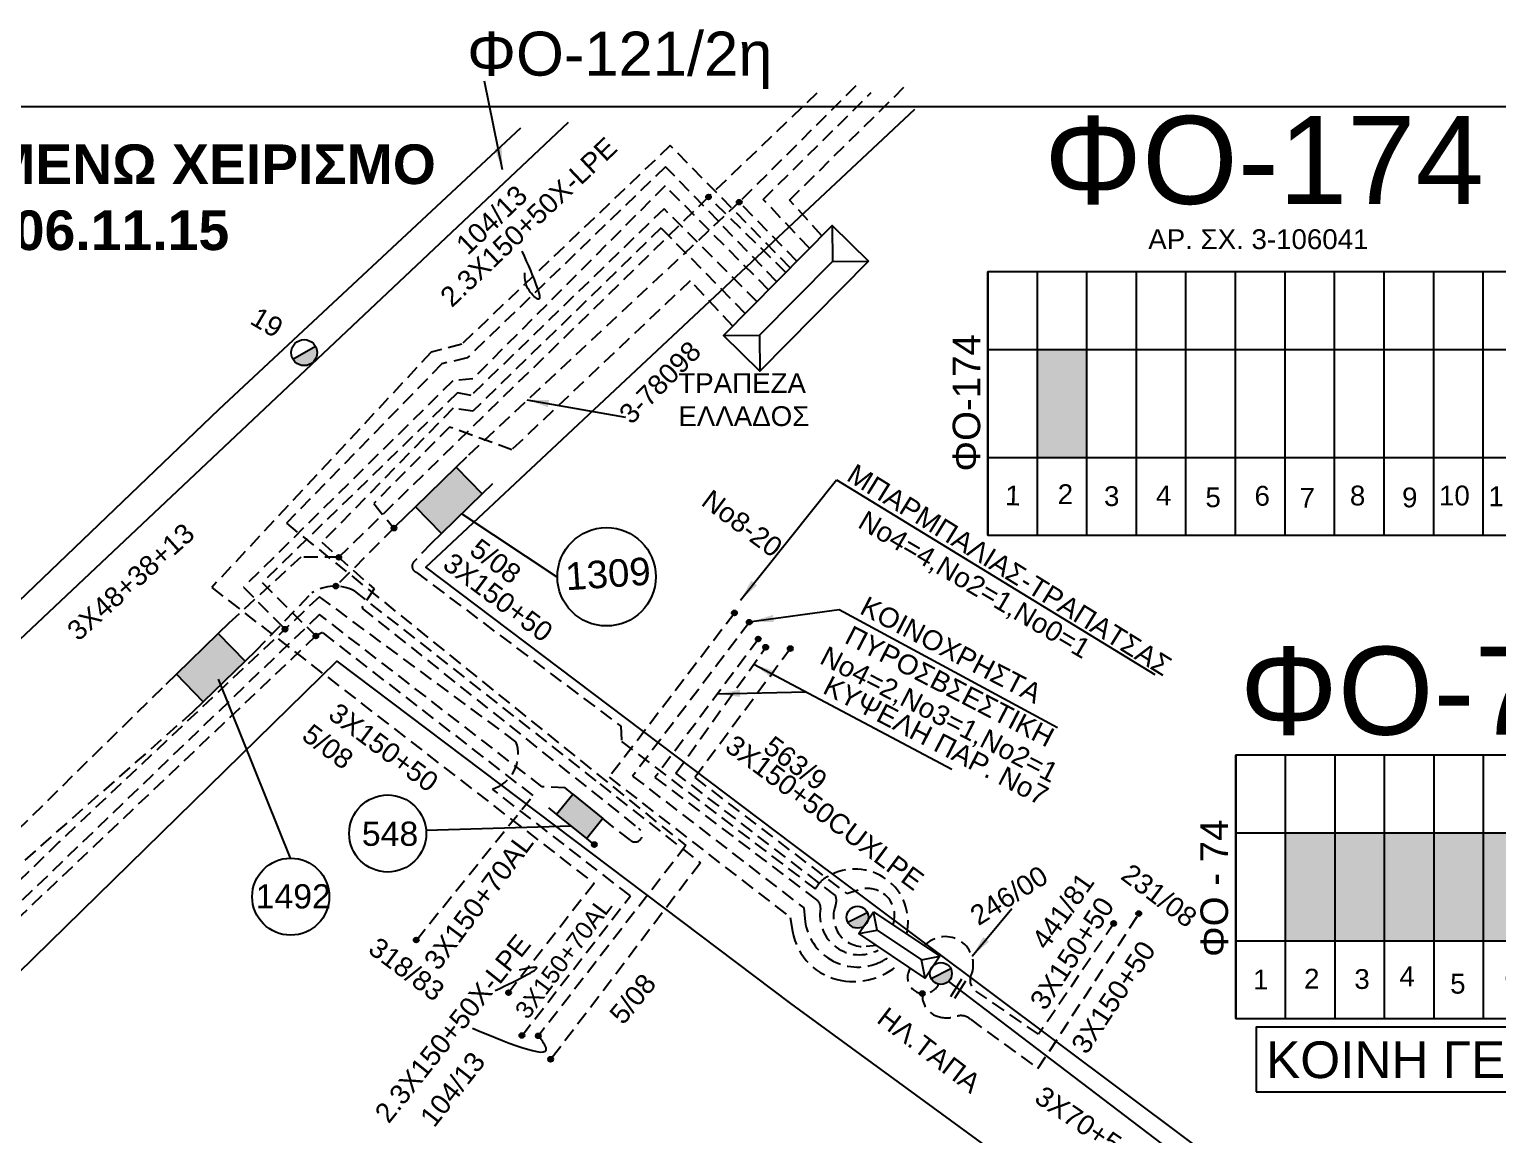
# Model space of a CAD drawing. Header units: millimetres. Extents: x 2999 to 5218, y 1863 to 2903.
# Drawn here: x 4694.2 to 4827.6, y 2796 to 2896.5 of the extents above; entities that cross this region are included whole.
import ezdxf
from ezdxf.enums import TextEntityAlignment as Align

# ---------------------------------------------------------------- set-up
doc = ezdxf.new("R2010")
doc.units = ezdxf.units.MM
doc.header["$LTSCALE"] = 0.5
doc.linetypes.add('DASHED', pattern=[19.05, 12.7, -6.35])
for name, color, linetype in [('Link Box 4 Διευθύνσεων', 7, 'Continuous'), ('Άγνωστα', 7, 'Continuous'), ('Ασφαλειοκιβώτια Χ.Τ 12 αναχωρήσεων', 7, 'Continuous'), ('Ασφαλειοκιβώτια Χ.Τ 9 αναχωρήσεων', 7, 'Continuous'), ('Επιγραφές - Σχήματα', 7, 'Continuous'), ('Καλώδια ΧΤ   3x150+50AL', 7, 'DASHED'), ('Καλώδια ΧΤ   3x150+70AL', 7, 'DASHED'), ('Καλώδια ΧΤ   3x150AL+50XLPE', 7, 'DASHED'), ('Καλώδια ΧΤ   3x48+38+16.5', 7, 'DASHED'), ('Μηχανική τομή', 7, 'Continuous'), ('Στύλος ΦΜ', 7, 'Continuous'), ('Στύλος ΦΜ @ 1', 7, 'Continuous'), ('Συνδέσεις', 7, 'Continuous'), ('Συνεστραμμένα ΧΤ   3x70+54.6+25 AL', 7, 'SYN_LINE'), ('Υποσταθμός εναέριος 2 στύλων', 7, 'Continuous'), ('Υποσταθμός πόλεως', 7, 'Continuous'), ('Υπόβαθρο ΔΕΗ', 7, 'Continuous')]:
    doc.layers.add(name, color=color, linetype=linetype)
doc.styles.add('arial', font='ARIAL.TTF')
doc.styles.get("Standard").update_dxf_attribs({"font": 'ARIAL.TTF'})
doc.linetypes.add('SYN_LINE', pattern='A,0.5,-0.0001,["/\\/\\/\\/",Standard,S=0.1,R=0,X=0,Y=-0.05],-0.25', length=0.7501)
doc.dimstyles.new('ISO-25', dxfattribs={"dimtxt": 2.5, "dimasz": 2.5, "dimexe": 1.25, "dimexo": 0.625, "dimtad": 1, "dimtxsty": 'Standard', "dimcen": 2.5, "dimadec": 0, "dimazin": 0, "dimtfac": 1, "dimtmove": 0, "dimatfit": 3, "dimfxl": 1, "dimarcsym": 0})

# ---------------------------------------------------------------- blocks, each defined once
blk = doc.blocks.new('ΑΣΦΑΛΕΙΟΚΙΒΩΤΙΟ ΥΠΟΣΤΑΘΜΟΥ 9 ΑΝΑΧΩΡΗΣΕΩΝ')
at = {"layer": 'Ασφαλειοκιβώτια Χ.Τ 9 αναχωρήσεων', "ltscale": 40}
for p, q in [((-23.8, 40.36), (24.02, 40.36)), ((-9.72, 40.36), (-9.72, -40.64)), ((9.94, 40.36), (9.94, -40.64)), ((-23.8, 31.36), (24.02, 31.36)), ((-23.8, 22.36), (24.02, 22.36)), ((-23.8, 13.36), (24.02, 13.36)), ((-23.8, 4.36), (24.02, 4.36)), ((-23.8, -4.64), (24.02, -4.64)), ((-23.8, -13.64), (24.02, -13.64)), ((-23.8, -22.64), (24.02, -22.64)), ((-23.8, -31.64), (24.02, -31.64))]:
    blk.add_line(p, q, dxfattribs=at)
at = {"layer": 'Ασφαλειοκιβώτια Χ.Τ 9 αναχωρήσεων'}
blk.add_lwpolyline([(-23.8, -40.64), (24.02, -40.64), (24.02, 40.36), (-23.8, 40.36)], close=True, dxfattribs=at)
for s, p in [('1', (-18.54, 37.25)), ('2', (-18.39, 27.98)), ('3', (-18.45, 18.85)), ('4', (-17.96, 10.67)), ('5', (-19.3, 1.44)), ('6', (-18.25, -8.4)), ('7', (-19.23, -16.79)), ('8', (-18.84, -25.86)), ('9', (-19.09, -34.08))]:
    blk.add_text(s, height=3.6, rotation=270, dxfattribs=at).set_placement(p)
at = {"layer": 'Ασφαλειοκιβώτια Χ.Τ 9 αναχωρήσεων', "ltscale": 40}
for tag, height, p in [('ΟΝΟΜΑ', 5, (-0.16, 44.31)), ('ΚΕΙΜΕΝΟ 1', 2, (17.06, 35.59)), ('ΚΕΙΜΕΝΟ 2', 2, (17.06, 26.88)), ('ΚΕΙΜΕΝΟ 3', 2, (17.06, 17.69)), ('ΚΕΙΜΕΝΟ 4', 2, (17.06, 8.71)), ('ΚΕΙΜΕΝΟ 5', 2, (17.06, -0.13)), ('ΚΕΙΜΕΝΟ 6', 2, (17.06, -9.05)), ('ΚΕΙΜΕΝΟ 7', 2, (17.06, -18.13)), ('ΚΕΙΜΕΝΟ 8', 2, (17.06, -26.85)), ('ΚΕΙΜΕΝΟ 9', 2, (17.06, -35.99)), ('ΣΧ', 2, (-0.1, -42.64))]:
    blk.add_attdef(tag, text='', height=height, dxfattribs=at).set_placement(p, align=Align.MIDDLE_CENTER)
blk = doc.blocks.new('ΑΣΦΑΛΕΙΟΚΙΒΩΤΙΟ ΥΠΟΣΤΑΘΜΟΥ 12 ΑΝΑΧΩΡΗΣΕΩΝ')
at = {"layer": 'Ασφαλειοκιβώτια Χ.Τ 12 αναχωρήσεων', "ltscale": 40}
for p, q in [((-23.91, 54), (23.91, 54)), ((-9.83, 54), (-9.83, -54)), ((9.83, 54), (9.83, -54)), ((-23.91, 45), (23.91, 45)), ((-23.91, 36), (23.91, 36)), ((-23.91, 27), (23.91, 27)), ((-23.91, 18), (23.91, 18)), ((-23.91, 9), (23.91, 9)), ((-23.91, 0), (23.91, 0)), ((-23.91, -9), (23.91, -9)), ((-23.91, -18), (23.91, -18)), ((-23.91, -27), (23.91, -27)), ((-23.91, -36), (23.91, -36)), ((-23.91, -45), (23.91, -45))]:
    blk.add_line(p, q, dxfattribs=at)
at = {"layer": 'Ασφαλειοκιβώτια Χ.Τ 12 αναχωρήσεων'}
blk.add_lwpolyline([(-23.91, -54), (23.91, -54), (23.91, 54), (-23.91, 54)], close=True, dxfattribs=at)
for s, rotation, p in [('1', 268.1711, (-18.47, 50.89)), ('2', 270, (-18.28, 41.31)), ('3', 270, (-18.64, 32.9)), ('4', 270, (-18.51, 23.46)), ('5', 270, (-18.85, 14.47)), ('6', 270, (-18.58, 5.55)), ('7', 270, (-18.96, -2.63)), ('8', 270, (-18.53, -11.78)), ('9', 270, (-18.88, -21.26)), ('10', 270, (-18.53, -27.97)), ('11', 270, (-18.67, -36.95)), ('12', 270, (-18.64, -46.02))]:
    blk.add_text(s, height=3.6, rotation=rotation, dxfattribs=at).set_placement(p)
at = {"layer": 'Ασφαλειοκιβώτια Χ.Τ 12 αναχωρήσεων', "ltscale": 40}
for tag, height, p in [('ΟΝΟΜΑ', 5, (0.11, 57.89)), ('ΚΕΙΜΕΝΟ 1', 2, (17.33, 49.23)), ('ΚΕΙΜΕΝΟ 2', 2, (17.33, 40.53)), ('ΚΕΙΜΕΝΟ 3', 2, (17.33, 31.39)), ('ΚΕΙΜΕΝΟ 4', 2, (17.33, 22.41)), ('ΚΕΙΜΕΝΟ 5', 2, (17.33, 13.57)), ('ΚΕΙΜΕΝΟ 6', 2, (17.33, 4.65)), ('ΚΕΙΜΕΝΟ 7', 2, (17.33, -4.42)), ('ΚΕΙΜΕΝΟ 8', 2, (17.33, -13.15)), ('ΚΕΙΜΕΝΟ 9', 2, (17.33, -22.28)), ('ΚΕΙΜΕΝΟ 10', 2, (17.33, -31.5)), ('ΚΕΙΜΕΝΟ 11', 2, (17.33, -40.57)), ('ΚΕΙΜΕΝΟ 12', 2, (17.33, -49.5)), ('ΣΧ', 2, (0.17, -56.08))]:
    blk.add_attdef(tag, text='', height=height, dxfattribs=at).set_placement(p, align=Align.MIDDLE_CENTER)
blk = doc.blocks.new('ΥΠΑΡΧΩΝ ΤΣΙΜΕΝΤΕΝΙΟΣ ΣΤΥΛΟΣ')
at = {"layer": 'Στύλος ΦΜ'}
blk.add_hatch(color=7, dxfattribs=at).paths.add_polyline_path([(-1.29, -2.28, 0.574793), (2.62, 0, 0.268822), (1.3, 2.27)])
at = {"layer": 'Στύλος ΦΜ', "color": 7}
blk.add_line((-1.29, -2.28), (1.3, 2.27), dxfattribs=at)
blk.add_circle((0, 0), 2.62, dxfattribs=at)
at = {"layer": 'Στύλος ΦΜ', "flags": 4}
for tag, p in [('ΑΡΙΘΜΟΣ', (-4.68, 8.05)), ('ΤΥΠΟΣ', (-4.91, 3.03))]:
    blk.add_attdef(tag, p, '', height=4, dxfattribs=at)
blk = doc.blocks.new('LINK BOX 4 ΑΝΑΧΩΡΗΣΕΩΝ')
at = {"layer": 'Link Box 4 Διευθύνσεων', "ltscale": 40}
blk.add_hatch(color=256, dxfattribs=at).paths.add_polyline_path([(-3.54, 0), (-3.54, -4.67), (3.54, -4.67), (3.54, 0)])
for p, q in [((-3.54, 0), (-5.33, 0)), ((5.33, 0), (3.54, 0)), ((-3.54, -4.67), (-5.33, -4.67)), ((5.33, -4.67), (3.54, -4.67))]:
    blk.add_line(p, q, dxfattribs=at)
blk.add_lwpolyline([(-3.54, -4.67), (-3.54, 0), (3.54, 0), (3.54, -4.67)], close=True, dxfattribs=at)
blk = doc.blocks.new('ΥΠΟΣΤΑΘΜΟΣ ΕΝΑΕΡΙΟΣ ΕΠΙ 2 ΣΤΥΛΩΝ')
at = {"layer": 'Υποσταθμός εναέριος 2 στύλων', "linetype": 'Continuous'}
for points in [[(-11.97, -2.11, 0.574793), (-8.45, -0.07, 0.268822), (-9.64, 1.98)], [(9.68, -2.15, 0.574793), (13.19, -0.1, 0.268822), (12.01, 1.95)]]:
    blk.add_hatch(color=256, dxfattribs=at).paths.add_polyline_path(points)
for p, q in [((-11.97, -2.11), (-9.64, 1.98)), ((9.68, -2.15), (12.01, 1.95))]:
    blk.add_line(p, q, dxfattribs=at)
for centre in [(-10.81, -0.07), (10.84, -0.1)]:
    blk.add_circle(centre, 2.36, dxfattribs=at)
at = {"layer": 'Υποσταθμός πόλεως', "linetype": 'Continuous', "ltscale": 40}
blk.add_lwpolyline([(-8.57, 2.82), (8.57, 2.82), (8.57, -2.82), (-8.57, -2.82)], close=True, dxfattribs=at)
for points in [[(-5.75, 0), (-8.57, 2.82)], [(-8.57, -2.82), (-5.75, 0)], [(-5.75, 0), (5.75, 0)], [(5.75, 0), (8.57, 2.82)], [(8.57, -2.82), (5.75, 0)]]:
    blk.add_lwpolyline(points, dxfattribs=at)
at = {"layer": 'Υποσταθμός εναέριος 2 στύλων', "ltscale": 40, "flags": 1}
for tag, p in [('ΜΕΤΑΣΧΗΜΑΤΙΣΜΟΣ', (14.09, 2.51)), ('ΙΣΧΥΣ', (14.07, -0.28)), ('ΑΡΙΘΜΟΣ', (14.19, -3))]:
    blk.add_attdef(tag, p, '', height=1.8, dxfattribs=at)
blk = doc.blocks.new('ΥΠΟΣΤΑΘΜΟΣ ΠΟΛΕΩΣ')
at = {"layer": 'Υποσταθμός πόλεως', "linetype": 'Continuous', "ltscale": 40}
blk.add_lwpolyline([(-8.57, 2.82), (8.57, 2.82), (8.57, -2.82), (-8.57, -2.82)], close=True, dxfattribs=at)
for points in [[(-5.75, 0), (-8.57, 2.82)], [(5.75, 0), (8.57, 2.82)], [(-8.57, -2.82), (-5.75, 0)], [(-5.75, 0), (5.75, 0)], [(8.57, -2.82), (5.75, 0)]]:
    blk.add_lwpolyline(points, dxfattribs=at)
at = {"layer": 'Υποσταθμός πόλεως', "linetype": 'SYN_LINE', "ltscale": 40, "flags": 1}
for tag, p in [('ΜΕΤΑΣΧΗΜΑΤΙΣΜΟΣ', (10.6, 2.39)), ('ΙΣΧΥΣ', (10.58, -0.41)), ('ΑΡΙΘΜΟΣ', (10.7, -3.13))]:
    blk.add_attdef(tag, p, '', height=1.8, dxfattribs=at)
blk = doc.blocks.new('_ΣΥΝΔΕΣΗ')
at = {"layer": 'Συνδέσεις', "linetype": 'SYN_LINE', "ltscale": 40}
blk.add_hatch(color=256, dxfattribs=at).paths.add_polyline_path([(0.5, -0.01, 1), (-0.5, -0.01, 1)])
at = {"layer": 'Συνδέσεις'}
blk.add_circle((0, -0.01), 0.5, dxfattribs=at)
blk = doc.blocks.new('ΜΗΧΑΝΙΚΗ ΤΟΜΗ')
at = {"layer": 'Μηχανική τομή', "ltscale": 40}
for p, q in [((-1.89, 0.78), (1.89, 0.78)), ((1.89, 0), (-1.89, 0))]:
    blk.add_line(p, q, dxfattribs=at)

msp = doc.modelspace()

# ---------------------------------------------------------------- hatches: boundary and pattern name
at = {"layer": 'Ασφαλειοκιβώτια Χ.Τ 9 αναχωρήσεων', "ltscale": 40}
for color, points in [(151, [(4808.29, 2823.48), (4808.29, 2813.65), (4812.79, 2813.65), (4812.79, 2823.48)]), (173, [(4812.79, 2823.48), (4812.79, 2813.65), (4817.29, 2813.65), (4817.29, 2823.48)]), (2, [(4817.29, 2823.48), (4817.29, 2813.65), (4821.79, 2813.65), (4821.79, 2823.48)]), (1, [(4821.79, 2823.48), (4821.79, 2813.65), (4826.29, 2813.65), (4826.29, 2823.48)]), (85, [(4826.29, 2823.48), (4826.29, 2813.65), (4830.79, 2813.65), (4830.79, 2823.48)])]:
    msp.add_hatch(color=color, dxfattribs=at).paths.add_polyline_path(points)
at = {"layer": 'Επιγραφές - Σχήματα', "ltscale": 20}
h = msp.add_hatch(color=151, dxfattribs=at)
h.dxf.hatch_style = 1
h.paths.add_polyline_path([(4790.25, 2867.4), (4785.75, 2867.4), (4785.75, 2857.57), (4790.25, 2857.57)])

# ---------------------------------------------------------------- linework, layer by layer
at = {"layer": 'Άγνωστα', "color": 7, "linetype": 'DASHED', "ltscale": 0.2}
for points in [[(4765.72, 2890.7), (4755.87, 2881.26), (4722.29, 2848.51)], [(4769.25, 2891.35), (4758.66, 2880.78), (4733.88, 2857.62)], [(4765.04, 2876.59), (4760.84, 2881.04), (4770.66, 2890.74)], [(4766.18, 2877.73), (4763.23, 2880.97), (4774.02, 2891.61)], [(4751.93, 2882.26), (4734.45, 2864.72), (4732.65, 2864.56), (4713.64, 2845.8), (4717.4, 2841.98)], [(4761.33, 2872.82), (4751.93, 2882.26)], [(4762.89, 2874.4), (4755.87, 2881.26)], [(4760.27, 2871.75), (4751.83, 2880.18), (4734.31, 2863.21), (4733.08, 2863.46), (4715.33, 2846.21), (4720.2, 2841.36)], [(4758.07, 2869.52), (4754.21, 2873.64), (4738, 2858.28), (4732.35, 2860.35), (4725.46, 2853.39), (4727.29, 2851.17)], [(4728.32, 2852.2), (4727.29, 2851.17), (4722.03, 2845.88)], [(4748.78, 2822.79), (4746.98, 2824.2)]]:
    msp.add_lwpolyline(points, dxfattribs=at)
at = {"layer": 'Άγνωστα', "linetype": 'DASHED', "ltscale": 0.2}
msp.add_lwpolyline([(4763.9, 2875.43), (4758.66, 2880.78)], dxfattribs=at)
at = {"layer": 'Άγνωστα', "color": 7, "linetype": 'DASHED', "ltscale": 0.2}
msp.add_lwpolyline([(4759.2, 2870.66), (4751.57, 2878.45), (4734.46, 2861.78), (4732.68, 2862.05), (4720.75, 2849.88), (4725.5, 2845.65), (4724.38, 2843.9), (4749.53, 2823.87, -1.081553), (4748.78, 2822.79)], format="xyb", dxfattribs=at)
at = {"layer": 'Άγνωστα', "color": 62, "linetype": 'DASHED', "ltscale": 0.2}
for points in [[(4730.69, 2849.76), (4729.1, 2848.1, 0.525198), (4729.31, 2847.16)], [(4729.31, 2847.16), (4747.92, 2833.15), (4747.97, 2831.78), (4765.56, 2818.37), (4765.81, 2818.73, -0.122656), (4766.74, 2819.52, -0.658051), (4773.88, 2814.27)]]:
    msp.add_lwpolyline(points, format="xyb", dxfattribs=at)
at = {"layer": 'Άγνωστα', "color": 1, "linetype": 'DASHED', "ltscale": 0.2}
msp.add_lwpolyline([(4718.84, 2848.53), (4712.3, 2842.52)], dxfattribs=at)
at = {"layer": 'Άγνωστα', "color": 30, "linetype": 'DASHED', "ltscale": 0.2}
msp.add_lwpolyline([(4714.74, 2840.01), (4719.85, 2845.28, -0.265317), (4723.68, 2845.47)], format="xyb", dxfattribs=at)
at = {"layer": 'Άγνωστα', "color": 173, "linetype": 'DASHED', "ltscale": 0.2}
msp.add_lwpolyline([(4758.25, 2843.45), (4746.84, 2828.52), (4763.3, 2815.79), (4763.51, 2814.53, 0.319349), (4767.98, 2810.04, 0.228185), (4773.16, 2811.53, 8.416722)], format="xyb", dxfattribs=at)
at = {"layer": 'Άγνωστα', "color": 2, "linetype": 'DASHED', "ltscale": 0.2}
msp.add_lwpolyline([(4759.59, 2842.61), (4748.98, 2828.63), (4764.53, 2816.65), (4764.61, 2815.69, 0.226038), (4766.72, 2812.1, 0.235064), (4770.99, 2811.53, 0.085288), (4772.48, 2812.34, 3.18769)], format="xyb", dxfattribs=at)
at = {"layer": 'Άγνωστα', "color": 85, "linetype": 'DASHED', "ltscale": 0.2}
msp.add_lwpolyline([(4760.41, 2841.08), (4751.01, 2828.5), (4765.71, 2817.37, -0.252539), (4766.05, 2816.62, 0.624471), (4771.27, 2812.81)], format="xyb", dxfattribs=at)
at = {"layer": 'Άγνωστα', "color": 1, "linetype": 'DASHED', "ltscale": 0.2}
msp.add_lwpolyline([(4771.16, 2813.23), (4770.18, 2813.15, -0.554601), (4767.41, 2816.86, 0.188694), (4767.41, 2817.77), (4752.91, 2828.9), (4761.09, 2840.33)], format="xyb", dxfattribs=at)
at = {"layer": 'Άγνωστα', "color": 151, "linetype": 'DASHED', "ltscale": 0.2}
msp.add_lwpolyline([(4763.32, 2840.21), (4754.63, 2828.49), (4768.43, 2817.96), (4769.47, 2818.3, -0.18465), (4771.32, 2818.2, -0.396327), (4772.63, 2815.1, 1.343416)], format="xyb", dxfattribs=at)
at = {"layer": 'Άγνωστα', "color": 6, "linetype": 'DASHED', "ltscale": 0.2}
msp.add_lwpolyline([(4775.31, 2808.87, 0.348526), (4776.63, 2806.81, 0.161831), (4778.43, 2806.8, -0.264208), (4779.66, 2806.54), (4785.8, 2802.04), (4794.98, 2816.13)], format="xyb", dxfattribs=at)
at = {"layer": 'Άγνωστα', "color": 27, "linetype": 'DASHED', "ltscale": 0.2}
msp.add_lwpolyline([(4792.7, 2815.24), (4785.86, 2805.16), (4780.16, 2809.09, -0.402948), (4779.82, 2810.75, 0.800321), (4775.47, 2813.19)], format="xyb", dxfattribs=at)
at = {"layer": 'Άγνωστα', "color": 6, "linetype": 'DASHED', "ltscale": 0.2}
msp.add_arc((4775.43, 2810.34), 1.48, 145.6274, 335.2113, dxfattribs=at)
at = {"layer": 'Επιγραφές - Σχήματα', "ltscale": 0.2}
for p, q in [((4767.49, 2855.56), (4796.42, 2837.85)), ((4733.47, 2852.47), (4742.1, 2846.74)), ((4767.75, 2843.78), (4787.59, 2833.03)), ((4711.32, 2837.44), (4717.86, 2821.17)), ((4743.44, 2824.07), (4730.22, 2823.67))]:
    msp.add_line(p, q, dxfattribs=at)
at = {"layer": 'Επιγραφές - Σχήματα', "color": 1, "linetype": 'DASHED', "ltscale": 0.2}
msp.add_line((4722.29, 2848.51), (4718.84, 2848.53), dxfattribs=at)
at = {"layer": 'Επιγραφές - Σχήματα'}
msp.add_lwpolyline([(3017.22, 2889.47), (5045.69, 2889.47), (5045.69, 1887.75), (3017.22, 1887.75)], close=True, dxfattribs=at)
at = {"layer": 'Επιγραφές - Σχήματα', "color": 190}
msp.add_lwpolyline([(4805.61, 2799.92), (4839.47, 2799.92), (4839.47, 2805.81), (4805.61, 2805.81)], close=True, dxfattribs=at)
at = {"layer": 'Επιγραφές - Σχήματα'}
for centre, radius in [((4746.61, 2846.74), 4.47), ((4726.73, 2823.41), 3.5), ((4717.92, 2817.67), 3.5)]:
    msp.add_circle(centre, radius, dxfattribs=at)
at = {"layer": 'Επιγραφές - Σχήματα', "color": 7, "ltscale": 20}
for points in [[(4738.92, 2876.34), (4740.25, 2872.04), (4739.38, 2873.11), (4739.18, 2874.37)], [(4736.5, 2809.14), (4740.15, 2811.25), (4738.68, 2810.99)], [(4734.44, 2805.71), (4741.01, 2804.18), (4740.41, 2805.03)]]:
    msp.add_spline(points, degree=3, dxfattribs=at)
at = {"layer": 'Καλώδια ΧΤ   3x150+50AL', "color": 30, "linetype": 'DASHED', "ltscale": 0.2}
msp.add_lwpolyline([(4723.68, 2845.47), (4745.99, 2827.93), (4755.13, 2820.74), (4741.55, 2802.88)], dxfattribs=at)
at = {"layer": 'Καλώδια ΧΤ   3x150+70AL', "color": 133, "linetype": 'DASHED', "ltscale": 0.2}
msp.add_lwpolyline([(4738.93, 2805.04), (4748.78, 2817.74), (4736.24, 2827.44), (4736.58, 2827.58, 0.398427), (4738.38, 2831.75), (4720.53, 2844.93), (4696.85, 2822.61), (4681.85, 2808.01, 0.418107), (4681.84, 2805.85, -0.107781), (4683.1, 2803.88, -0.338802), (4682.88, 2803.16), (4681.83, 2801.75)], format="xyb", dxfattribs=at)
at = {"layer": 'Καλώδια ΧΤ   3x150+70AL', "color": 85, "linetype": 'DASHED', "ltscale": 0.2}
msp.add_lwpolyline([(4742.84, 2827.56), (4740.76, 2827.66), (4720.53, 2843.31), (4684.59, 2808.76), (4671.89, 2796.46), (4728.95, 2759.05), (4729.33, 2758.82), (4733.7, 2765.04)], dxfattribs=at)
at = {"layer": 'Καλώδια ΧΤ   3x150+70AL', "color": 2, "linetype": 'DASHED', "ltscale": 0.2}
msp.add_lwpolyline([(4729.33, 2813.72), (4739.94, 2826.86), (4720.8, 2841.68), (4720.2, 2841.36), (4680.2, 2803.42)], dxfattribs=at)
at = {"layer": 'Καλώδια ΧΤ   3x150+70AL', "color": 1, "linetype": 'DASHED', "ltscale": 0.2}
msp.add_lwpolyline([(4736.28, 2763.38), (4730.51, 2755.18), (4665.94, 2797.05), (4706.57, 2836.95)], dxfattribs=at)
at = {"layer": 'Καλώδια ΧΤ   3x150+70AL', "color": 30, "linetype": 'DASHED', "ltscale": 0.2}
msp.add_lwpolyline([(4709.01, 2834.44), (4692.8, 2820.15), (4668.58, 2797), (4729.67, 2757.2), (4734.78, 2764.34)], dxfattribs=at)
at = {"layer": 'Καλώδια ΧΤ   3x150AL+50XLPE', "color": 151, "ltscale": 0.2}
for points in [[(4763.3, 2874.82), (4752.4, 2885.93), (4733.46, 2867.88), (4730.68, 2867.15), (4710.74, 2845.77), (4745.48, 2818.88), (4745.48, 2818.88), (4737.71, 2808.94)], [(4762.06, 2873.56), (4751.98, 2884.01), (4733.96, 2866.63), (4731.66, 2866.1), (4717.53, 2851.6), (4753.82, 2822.31), (4740.42, 2805.01), (4740.42, 2805.01)]]:
    msp.add_lwpolyline(points, dxfattribs=at)
at = {"layer": 'Καλώδια ΧΤ   3x48+38+16.5', "color": 151, "ltscale": 40}
msp.add_lwpolyline([(4743.13, 2888.03), (4683.39, 2831.7), (4656.6, 2805.96)], dxfattribs=at)
at = {"layer": 'Συνεστραμμένα ΧΤ   3x70+54.6+25 AL', "color": 6, "ltscale": 20}
msp.add_lwpolyline([(4777.67, 2809.97), (4814.47, 2781.93)], dxfattribs=at)
at = {"layer": 'Υπόβαθρο ΔΕΗ'}
for points in [[(4762.21, 2631.94), (4768.93, 2669.2), (4769.5, 2671.07), (4771.32, 2682.26), (4797.21, 2744.19), (4823.45, 2777.55), (4763.56, 2822.41), (4730.19, 2847.62), (4774.62, 2889.24)], [(4541.82, 2887.78), (4655.3, 2808.2), (4711.43, 2861.97), (4738.81, 2887.54)], [(4779.34, 2729.6), (4745.97, 2751.48), (4704.82, 2779.27), (4678.62, 2796.5), (4722.1, 2839.06), (4763.33, 2807.95), (4789.96, 2788.47), (4807.17, 2775.14), (4793.71, 2758.44), (4788.03, 2750.96), (4779.34, 2729.6)]]:
    msp.add_lwpolyline(points, dxfattribs=at)

# ---------------------------------------------------------------- block references
at = {"layer": 'Link Box 4 Διευθύνσεων'}
for p, xscale, yscale, zscale, rotation in [((4731.1, 2854.91), 0.7288262624528367, 0.7288262624528367, 0.7288262624528367, 44.20680802821191), ((4709.43, 2839.74), 0.7496209261066968, 0.7496209261066968, 0.7496209261066968, 44.20680802820208), ((4744.91, 2825.88), 0.5, 0.5, 0.5, 320.9244028137541)]:
    msp.add_blockref('LINK BOX 4 ΑΝΑΧΩΡΗΣΕΩΝ', p, dxfattribs=dict(at, xscale=xscale, yscale=yscale, zscale=zscale, rotation=rotation))
at = {"layer": 'Ασφαλειοκιβώτια Χ.Τ 12 αναχωρήσεων', "xscale": 0.5, "yscale": 0.5, "zscale": 0.5, "rotation": 90}
msp.add_blockref('ΑΣΦΑΛΕΙΟΚΙΒΩΤΙΟ ΥΠΟΣΤΑΘΜΟΥ 12 ΑΝΑΧΩΡΗΣΕΩΝ', (4808.25, 2862.49), dxfattribs=at).add_auto_attribs({'ΟΝΟΜΑ': 'ΦΟ-174'})
at = {"layer": 'Ασφαλειοκιβώτια Χ.Τ 9 αναχωρήσεων', "color": 6, "ltscale": 40, "xscale": 0.4999999999999993, "yscale": 0.4999999999999993, "zscale": 0.4999999999999993, "rotation": 89.99252312728778}
msp.add_blockref('ΑΣΦΑΛΕΙΟΚΙΒΩΤΙΟ ΥΠΟΣΤΑΘΜΟΥ 9 ΑΝΑΧΩΡΗΣΕΩΝ', (4823.97, 2818.51), dxfattribs=at).add_auto_attribs({'ΟΝΟΜΑ': 'ΦΟ - 74'})
at = {"layer": 'Μηχανική τομή', "xscale": 0.5000000000001988, "yscale": 0.5000000000001988, "zscale": 0.5000000000001988, "rotation": 238.0289463807884}
msp.add_blockref('ΜΗΧΑΝΙΚΗ ΤΟΜΗ', (4778.4, 2809.41), dxfattribs=at)
at = {"layer": 'Στύλος ΦΜ @ 1', "ltscale": 40}
ref = msp.add_blockref('ΥΠΑΡΧΩΝ ΤΣΙΜΕΝΤΕΝΙΟΣ ΣΤΥΛΟΣ', (4719.14, 2867.11), dxfattribs=dict(at, xscale=0.4499999999998182, yscale=0.4499999999998182, zscale=0.4499999999998182, rotation=329.4999534400037))
ref.add_attrib('ΤΥΠΟΣ', '19', (4714.1, 2869.8), dxfattribs={"layer": 'Στύλος ΦΜ', "height": 1.8, "rotation": 329.5, "flags": 4})
at = {"layer": 'Συνδέσεις', "xscale": 0.4500000000002728, "yscale": 0.4500000000002728, "zscale": 0.4500000000002728}
for p in [(4755.87, 2881.26), (4758.66, 2880.79), (4727.3, 2851.17), (4722.29, 2848.51), (4722.02, 2845.9), (4758.23, 2843.46), (4759.57, 2842.62), (4717.4, 2841.98), (4720.2, 2841.36), (4760.39, 2841.09), (4761.07, 2840.34), (4763.3, 2840.22), (4745.5, 2822.41), (4794.96, 2816.14), (4792.68, 2815.24), (4729.32, 2813.74), (4737.71, 2808.95), (4775.29, 2808.87), (4738.92, 2805.06), (4740.41, 2805.03), (4741.53, 2802.9)]:
    msp.add_blockref('_ΣΥΝΔΕΣΗ', p, dxfattribs=at)
at = {"layer": 'Υποσταθμός εναέριος 2 στύλων', "xscale": 0.4222412523898062, "yscale": 0.4222412523898062, "zscale": 0.4222412523898062, "rotation": 326.1002613602097}
msp.add_blockref('ΥΠΟΣΤΑΘΜΟΣ ΕΝΑΕΡΙΟΣ ΕΠΙ 2 ΣΤΥΛΩΝ', (4773.21, 2813.28), dxfattribs=at)
at = {"layer": 'Υποσταθμός πόλεως', "xscale": 0.8204384890760501, "yscale": 0.8204384890760501, "zscale": 0.8204384890760501, "rotation": 225.3540913422423}
msp.add_blockref('ΥΠΟΣΤΑΘΜΟΣ ΠΟΛΕΩΣ', (4763.82, 2872.05), dxfattribs=at)

# ---------------------------------------------------------------- texts
at = {"color": 1, "ltscale": 30, "insert": (4678.79, 2886.03), "char_height": 3.6, "width": 121.2945, "attachment_point": 1}
msp.add_mtext('{\\fArial|b1|i0|c161|p34;ΠΕΡΙΜΕΝΩ ΧΕΙΡΙΣΜΟ\\PΑΠΟ  06.11.15}', dxfattribs=at)
at = {"layer": 'Άγνωστα', "ltscale": 40, "char_height": 1.8, "width": 17.1868, "attachment_point": 1, "style": 'arial'}
for s, insert, rotation in [('3X48+38+13', (4697.42, 2842.15), 41.9012), ('3X150+50', (4732.68, 2849.05), 323.251), ('3X150+50CUXLPE', (4758.32, 2832.49), 323.251), ('246/00', (4779.43, 2816.5), 32.1916), ('3X150+50', (4784.95, 2808.22), 56.4582), ('3X150+50', (4788.71, 2804.23), 56.4582)]:
    msp.add_mtext(s, dxfattribs=dict(at, insert=insert, rotation=rotation))
at = {"layer": 'Επιγραφές - Σχήματα', "insert": (4733.93, 2896.28), "char_height": 4, "width": 15.1545, "attachment_point": 1}
msp.add_mtext('ΦΟ-121/2η', dxfattribs=at)
at = {"layer": 'Επιγραφές - Σχήματα', "ltscale": 40, "attachment_point": 1, "style": 'arial'}
for s, insert, char_height, width in [('ΦO-174', (4786.35, 2888.62), 8, 17.8089), ('ΦO-74', (4804.13, 2840.39), 8, 17.8089), ('548', (4724.38, 2824.49), 2.2, 4.5083), ('1492', (4714.73, 2818.8), 2.2, 5.6203)]:
    msp.add_mtext(s, dxfattribs=dict(at, insert=insert, char_height=char_height, width=width))
at = {"layer": 'Επιγραφές - Σχήματα', "color": 7, "ltscale": 20, "char_height": 1.8, "attachment_point": 1}
for insert, rotation in [((4732.76, 2877.19), 43.4958), ((4729.53, 2797.71), 51.8085)]:
    msp.add_mtext_dynamic_manual_height_columns('104/13', width=9.3881, gutter_width=12.5, heights=[0], dxfattribs=dict(at, insert=insert, rotation=rotation))
at = {"layer": 'Επιγραφές - Σχήματα', "ltscale": 0.2, "insert": (4795.82, 2878.32), "char_height": 1.8, "width": 28.2067, "attachment_point": 1}
msp.add_mtext('ΑΡ. ΣΧ. 3-106041', dxfattribs=at)
at = {"layer": 'Επιγραφές - Σχήματα', "ltscale": 40, "attachment_point": 1, "style": 'arial'}
for s, insert, char_height, width, rotation in [('3-78098', (4747.58, 2861.76), 1.8, 17.1868, 45.3889), ('ΜΠΑΡΜΠΑΛΙΑΣ-ΤΡΑΠΑΤΣΑΣ', (4769.25, 2857.1), 1.8, 23.7908, 328.1833), ('Νο8-20', (4756.17, 2854.78), 1.8, 17.1868, 323.251), ('5/08', (4735.12, 2850.35), 1.8, 17.1868, 323.251), ('1309', (4742.78, 2848), 2.5, 17.1868, 3.9372), ('ΚΟΙΝΟΧΡΗΣΤΑ \\PΠΥΡΟΣΒΣΕΣΤΙΚΗ', (4770.32, 2845.05), 1.8, 23.7908, 332.6368), ('ΚΥΨΕΛΗ ΠΑΡ. Νο7', (4766.96, 2837.82), 1.8, 23.7908, 332.6368), ('5/08', (4719.88, 2833.5), 1.8, 17.1868, 323.251), ('563/9', (4761.8, 2832.41), 1.8, 17.1868, 323.251), ('231/08', (4794.28, 2820.8), 1.8, 17.1868, 323.251), ('441/81', (4785.11, 2813.77), 1.8, 17.1868, 54.6986), ('318/83', (4725.91, 2814.11), 1.8, 17.1868, 323.251), ('5/08', (4746.73, 2807.08), 1.8, 17.1868, 50.4569), ('ΗΛ.ΤΑΠΑ', (4772.13, 2807.75), 1.8, 17.1868, 322.6328)]:
    msp.add_mtext(s, dxfattribs=dict(at, insert=insert, char_height=char_height, width=width, rotation=rotation))
at = {"layer": 'Επιγραφές - Σχήματα', "color": 1, "ltscale": 0.2, "insert": (4753.13, 2865.24), "char_height": 1.8, "width": 8.2038, "attachment_point": 1}
msp.add_mtext('ΤΡΑΠΕΖΑ ΕΛΛΑΔΟΣ', dxfattribs=at)
at = {"layer": 'Επιγραφές - Σχήματα', "color": 5, "ltscale": 40, "char_height": 1.8, "width": 23.7908, "attachment_point": 1, "style": 'arial'}
for s, insert, rotation in [('Νο4=4,Νο2=1,Νο0=1', (4770.23, 2852.85), 329.5768), ('Νο4=2,Νο3=1,Νο2=1', (4766.68, 2840.52), 332.6368)]:
    msp.add_mtext(s, dxfattribs=dict(at, insert=insert, rotation=rotation))
at = {"layer": 'Επιγραφές - Σχήματα', "color": 190, "insert": (4806.52, 2804.52), "char_height": 3.3377, "width": 33.5024, "attachment_point": 1}
msp.add_mtext('KOINH ΓΕΙΩΣΗ', dxfattribs=at)
at = {"layer": 'Καλώδια ΧΤ   3x150+50AL', "ltscale": 40, "insert": (4722.28, 2835.41), "char_height": 1.8, "width": 17.1868, "attachment_point": 1, "rotation": 323.251, "style": 'arial'}
msp.add_mtext('3X150+50', dxfattribs=at)
at = {"layer": 'Καλώδια ΧΤ   3x150+70AL', "ltscale": 40, "width": 17.1868, "attachment_point": 1, "rotation": 53.251, "style": 'arial'}
for insert, char_height in [((4729.89, 2811.93), 1.8), ((4738.17, 2807.38), 1.6)]:
    msp.add_mtext('3X150+70AL', dxfattribs=dict(at, insert=insert, char_height=char_height))
at = {"layer": 'Καλώδια ΧΤ   3x150AL+50XLPE', "color": 7, "ltscale": 20, "char_height": 1.8, "attachment_point": 1}
for s, width, insert, rotation in [('2.3X150+50X-LPE', 28.5731, (4731.32, 2872.45), 43.4958), ('2.3Χ150+50X-LPE', 19.953, (4725.41, 2798.09), 51.4316)]:
    msp.add_mtext_dynamic_manual_height_columns(s, width=width, gutter_width=12.5, heights=[0], dxfattribs=dict(at, insert=insert, rotation=rotation))
at = {"layer": 'Συνεστραμμένα ΧΤ   3x70+54.6+25 AL', "ltscale": 40, "insert": (4786.37, 2800.58), "char_height": 1.8, "width": 17.1868, "attachment_point": 1, "rotation": 325.7894, "style": 'arial'}
msp.add_mtext('3X70+54.6+25', dxfattribs=at)

# ---------------------------------------------------------------- leaders
at = {"layer": 'Επιγραφές - Σχήματα', "ltscale": 40}
for points in [[(4737.16, 2883.73), (4735.53, 2891.78)], [(4739.36, 2862.83), (4748.33, 2861.24)], [(4758.77, 2844.61), (4767.49, 2855.56)], [(4759.78, 2842.67), (4767.75, 2843.78)], [(4759.99, 2838.79), (4777.98, 2829.25)], [(4756.73, 2836.11), (4764.74, 2836.27)], [(4779.81, 2812.26), (4783.44, 2816.6)]]:
    msp.add_leader(points, dimstyle='ISO-25', override={"dimasz": 2, "dimtad": 0}, dxfattribs=at)

doc.saveas('drawing.dxf')
